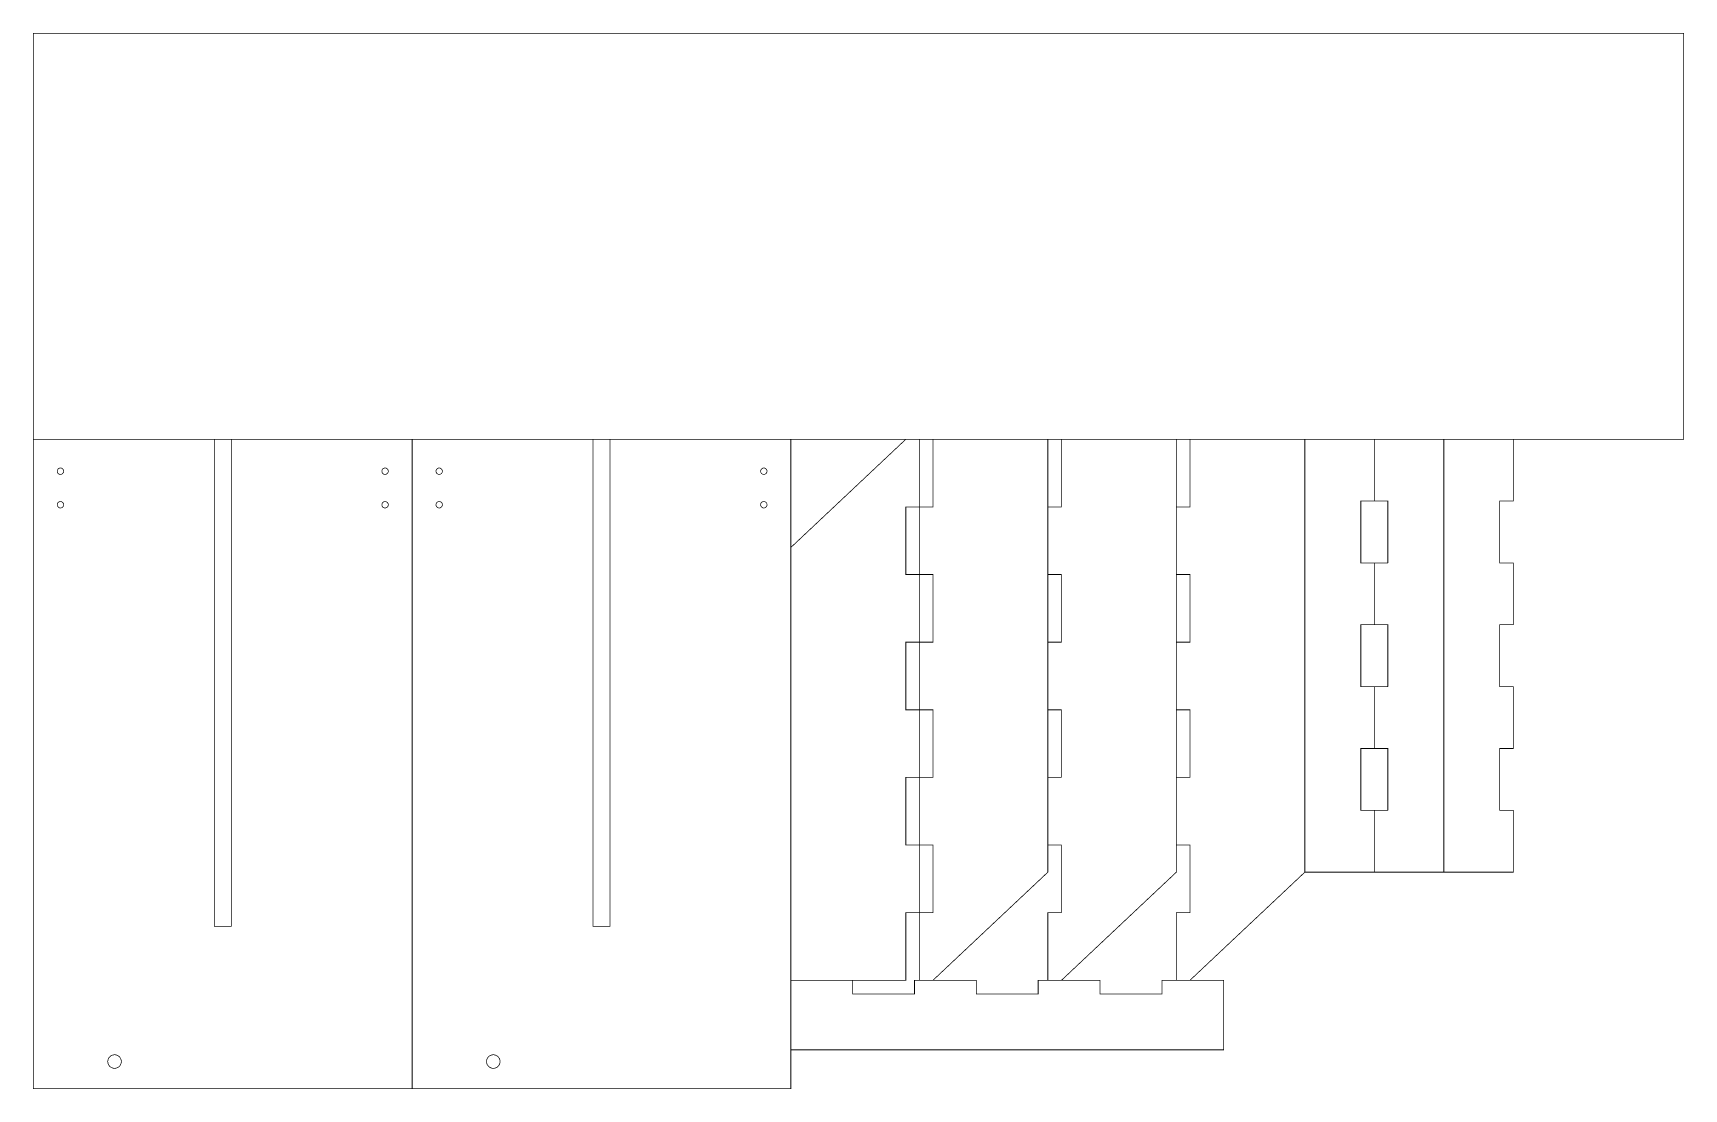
# Model space of a CAD drawing. Extents: x 0 to 775, y 0 to 496.
import ezdxf

# ---------------------------------------------------------------- set-up
doc = ezdxf.new("R2010")
doc.units = 0
doc.layers.get('0').update_dxf_attribs({"linetype": 'CONTINUOUS'})

msp = doc.modelspace()

# ---------------------------------------------------------------- linework, layer by layer
at = {"color": 0}
for points, const_width in [([(0.1764, 495.49), (774.878, 495.49), (774.878, 304.99), (0.1764, 304.99), (0.1764, 495.49)], 0.3528), ([(14.3764, 289.99), (14.3764, 289.951), (14.3686, 289.836), (14.346, 289.688), (14.309, 289.544), (14.2585, 289.406), (14.1954, 289.275), (14.1203, 289.151), (14.0339, 289.036), (13.9371, 288.929), (13.8305, 288.832), (13.7151, 288.746), (13.5914, 288.671), (13.4603, 288.608), (13.3224, 288.557), (13.1787, 288.521), (13.0297, 288.497), (12.9147, 288.49), (12.8764, 288.49), (12.8381, 288.49), (12.723, 288.497), (12.5741, 288.521), (12.4303, 288.557), (12.2925, 288.608), (12.1614, 288.671), (12.0377, 288.746), (11.9222, 288.832), (11.8157, 288.929), (11.7189, 289.036), (11.6325, 289.151), (11.5574, 289.275), (11.4943, 289.406), (11.4438, 289.544), (11.4068, 289.688), (11.3841, 289.836), (11.3764, 289.951), (11.3764, 289.99), (11.3764, 290.028), (11.3841, 290.143), (11.4068, 290.292), (11.4438, 290.436), (11.4943, 290.574), (11.5574, 290.706), (11.6325, 290.829), (11.7189, 290.944), (11.8157, 291.05), (11.9222, 291.147), (12.0377, 291.233), (12.1614, 291.308), (12.2925, 291.372), (12.4303, 291.422), (12.5741, 291.46), (12.723, 291.482), (12.8381, 291.49), (12.8764, 291.49), (12.9147, 291.49), (13.0297, 291.482), (13.1787, 291.46), (13.3224, 291.422), (13.4603, 291.372), (13.5914, 291.308), (13.7151, 291.233), (13.8305, 291.147), (13.9371, 291.05), (14.0339, 290.944), (14.1203, 290.829), (14.1954, 290.706), (14.2585, 290.574), (14.309, 290.436), (14.346, 290.292), (14.3686, 290.143), (14.3764, 290.028), (14.3764, 289.99)], 0.3333), ([(166.776, 289.99), (166.776, 289.951), (166.769, 289.836), (166.746, 289.688), (166.71, 289.544), (166.658, 289.406), (166.596, 289.275), (166.521, 289.151), (166.435, 289.036), (166.337, 288.929), (166.231, 288.832), (166.115, 288.746), (165.992, 288.671), (165.861, 288.608), (165.722, 288.557), (165.579, 288.521), (165.431, 288.497), (165.315, 288.49), (165.276, 288.49), (165.239, 288.49), (165.124, 288.497), (164.975, 288.521), (164.831, 288.557), (164.693, 288.608), (164.561, 288.671), (164.438, 288.746), (164.322, 288.832), (164.217, 288.929), (164.119, 289.036), (164.033, 289.151), (163.958, 289.275), (163.894, 289.406), (163.844, 289.544), (163.807, 289.688), (163.785, 289.836), (163.776, 289.951), (163.776, 289.99), (163.776, 290.028), (163.785, 290.143), (163.807, 290.292), (163.844, 290.436), (163.894, 290.574), (163.958, 290.706), (164.033, 290.829), (164.119, 290.944), (164.217, 291.05), (164.322, 291.147), (164.438, 291.233), (164.561, 291.308), (164.693, 291.372), (164.831, 291.422), (164.975, 291.46), (165.124, 291.482), (165.239, 291.49), (165.276, 291.49), (165.315, 291.49), (165.431, 291.482), (165.579, 291.46), (165.722, 291.422), (165.861, 291.372), (165.992, 291.308), (166.115, 291.233), (166.231, 291.147), (166.337, 291.05), (166.435, 290.944), (166.521, 290.829), (166.596, 290.706), (166.658, 290.574), (166.71, 290.436), (166.746, 290.292), (166.769, 290.143), (166.776, 290.028), (166.776, 289.99)], 0.3333), ([(192.176, 289.99), (192.176, 289.951), (192.169, 289.836), (192.146, 289.688), (192.11, 289.544), (192.058, 289.406), (191.996, 289.275), (191.921, 289.151), (191.835, 289.036), (191.737, 288.929), (191.631, 288.832), (191.515, 288.746), (191.392, 288.671), (191.261, 288.608), (191.122, 288.557), (190.979, 288.521), (190.831, 288.497), (190.715, 288.49), (190.676, 288.49), (190.639, 288.49), (190.524, 288.497), (190.375, 288.521), (190.231, 288.557), (190.093, 288.608), (189.961, 288.671), (189.837, 288.746), (189.722, 288.832), (189.617, 288.929), (189.519, 289.036), (189.433, 289.151), (189.358, 289.275), (189.294, 289.406), (189.244, 289.544), (189.207, 289.688), (189.185, 289.836), (189.176, 289.951), (189.176, 289.99), (189.176, 290.028), (189.185, 290.143), (189.207, 290.292), (189.244, 290.436), (189.294, 290.574), (189.358, 290.706), (189.433, 290.829), (189.519, 290.944), (189.617, 291.05), (189.722, 291.147), (189.837, 291.233), (189.961, 291.308), (190.093, 291.372), (190.231, 291.422), (190.375, 291.46), (190.524, 291.482), (190.639, 291.49), (190.676, 291.49), (190.715, 291.49), (190.831, 291.482), (190.979, 291.46), (191.122, 291.422), (191.261, 291.372), (191.392, 291.308), (191.515, 291.233), (191.631, 291.147), (191.737, 291.05), (191.835, 290.944), (191.921, 290.829), (191.996, 290.706), (192.058, 290.574), (192.11, 290.436), (192.146, 290.292), (192.169, 290.143), (192.176, 290.028), (192.176, 289.99)], 0.3333), ([(344.576, 289.99), (344.576, 289.951), (344.569, 289.836), (344.546, 289.688), (344.51, 289.544), (344.46, 289.406), (344.396, 289.275), (344.321, 289.151), (344.235, 289.036), (344.138, 288.929), (344.031, 288.832), (343.915, 288.746), (343.792, 288.671), (343.661, 288.608), (343.524, 288.557), (343.379, 288.521), (343.231, 288.497), (343.115, 288.49), (343.076, 288.49), (343.039, 288.49), (342.924, 288.497), (342.775, 288.521), (342.631, 288.557), (342.493, 288.608), (342.362, 288.671), (342.239, 288.746), (342.122, 288.832), (342.017, 288.929), (341.919, 289.036), (341.833, 289.151), (341.758, 289.275), (341.694, 289.406), (341.644, 289.544), (341.607, 289.688), (341.585, 289.836), (341.576, 289.951), (341.576, 289.99), (341.576, 290.028), (341.585, 290.143), (341.607, 290.292), (341.644, 290.436), (341.694, 290.574), (341.758, 290.706), (341.833, 290.829), (341.919, 290.944), (342.017, 291.05), (342.122, 291.147), (342.239, 291.233), (342.362, 291.308), (342.493, 291.372), (342.631, 291.422), (342.775, 291.46), (342.924, 291.482), (343.039, 291.49), (343.076, 291.49), (343.115, 291.49), (343.231, 291.482), (343.379, 291.46), (343.524, 291.422), (343.661, 291.372), (343.792, 291.308), (343.915, 291.233), (344.031, 291.147), (344.138, 291.05), (344.235, 290.944), (344.321, 290.829), (344.396, 290.706), (344.46, 290.574), (344.51, 290.436), (344.546, 290.292), (344.569, 290.143), (344.576, 290.028), (344.576, 289.99)], 0.3333), ([(14.3764, 274.24), (14.3764, 274.201), (14.3686, 274.086), (14.346, 273.938), (14.309, 273.794), (14.2585, 273.656), (14.1954, 273.525), (14.1203, 273.401), (14.0339, 273.286), (13.9371, 273.179), (13.8305, 273.082), (13.7151, 272.996), (13.5914, 272.921), (13.4603, 272.858), (13.3224, 272.807), (13.1787, 272.771), (13.0297, 272.747), (12.9147, 272.74), (12.8764, 272.74), (12.8381, 272.74), (12.723, 272.747), (12.5741, 272.771), (12.4303, 272.807), (12.2925, 272.858), (12.1614, 272.921), (12.0377, 272.996), (11.9222, 273.082), (11.8157, 273.179), (11.7189, 273.286), (11.6325, 273.401), (11.5574, 273.525), (11.4943, 273.656), (11.4438, 273.794), (11.4068, 273.938), (11.3841, 274.086), (11.3764, 274.201), (11.3764, 274.24), (11.3764, 274.278), (11.3841, 274.393), (11.4068, 274.542), (11.4438, 274.686), (11.4943, 274.824), (11.5574, 274.956), (11.6325, 275.079), (11.7189, 275.194), (11.8157, 275.3), (11.9222, 275.397), (12.0377, 275.483), (12.1614, 275.558), (12.2925, 275.622), (12.4303, 275.672), (12.5741, 275.71), (12.723, 275.732), (12.8381, 275.74), (12.8764, 275.74), (12.9147, 275.74), (13.0297, 275.732), (13.1787, 275.71), (13.3224, 275.672), (13.4603, 275.622), (13.5914, 275.558), (13.7151, 275.483), (13.8305, 275.397), (13.9371, 275.3), (14.0339, 275.194), (14.1203, 275.079), (14.1954, 274.956), (14.2585, 274.824), (14.309, 274.686), (14.346, 274.542), (14.3686, 274.393), (14.3764, 274.278), (14.3764, 274.24)], 0.3333), ([(166.776, 274.24), (166.776, 274.201), (166.769, 274.086), (166.746, 273.938), (166.71, 273.794), (166.658, 273.656), (166.596, 273.525), (166.521, 273.401), (166.435, 273.286), (166.337, 273.179), (166.231, 273.082), (166.115, 272.996), (165.992, 272.921), (165.861, 272.858), (165.722, 272.807), (165.579, 272.771), (165.431, 272.747), (165.315, 272.74), (165.276, 272.74), (165.239, 272.74), (165.124, 272.747), (164.975, 272.771), (164.831, 272.807), (164.693, 272.858), (164.561, 272.921), (164.438, 272.996), (164.322, 273.082), (164.217, 273.179), (164.119, 273.286), (164.033, 273.401), (163.958, 273.525), (163.894, 273.656), (163.844, 273.794), (163.807, 273.938), (163.785, 274.086), (163.776, 274.201), (163.776, 274.24), (163.776, 274.278), (163.785, 274.393), (163.807, 274.542), (163.844, 274.686), (163.894, 274.824), (163.958, 274.956), (164.033, 275.079), (164.119, 275.194), (164.217, 275.3), (164.322, 275.397), (164.438, 275.483), (164.561, 275.558), (164.693, 275.622), (164.831, 275.672), (164.975, 275.71), (165.124, 275.732), (165.239, 275.74), (165.276, 275.74), (165.315, 275.74), (165.431, 275.732), (165.579, 275.71), (165.722, 275.672), (165.861, 275.622), (165.992, 275.558), (166.115, 275.483), (166.231, 275.397), (166.337, 275.3), (166.435, 275.194), (166.521, 275.079), (166.596, 274.956), (166.658, 274.824), (166.71, 274.686), (166.746, 274.542), (166.769, 274.393), (166.776, 274.278), (166.776, 274.24)], 0.3333), ([(192.176, 274.24), (192.176, 274.201), (192.169, 274.086), (192.146, 273.938), (192.11, 273.794), (192.058, 273.656), (191.996, 273.525), (191.921, 273.401), (191.835, 273.286), (191.737, 273.179), (191.631, 273.082), (191.515, 272.996), (191.392, 272.921), (191.261, 272.858), (191.122, 272.807), (190.979, 272.771), (190.831, 272.747), (190.715, 272.74), (190.676, 272.74), (190.639, 272.74), (190.524, 272.747), (190.375, 272.771), (190.231, 272.807), (190.093, 272.858), (189.961, 272.921), (189.837, 272.996), (189.722, 273.082), (189.617, 273.179), (189.519, 273.286), (189.433, 273.401), (189.358, 273.525), (189.294, 273.656), (189.244, 273.794), (189.207, 273.938), (189.185, 274.086), (189.176, 274.201), (189.176, 274.24), (189.176, 274.278), (189.185, 274.393), (189.207, 274.542), (189.244, 274.686), (189.294, 274.824), (189.358, 274.956), (189.433, 275.079), (189.519, 275.194), (189.617, 275.3), (189.722, 275.397), (189.837, 275.483), (189.961, 275.558), (190.093, 275.622), (190.231, 275.672), (190.375, 275.71), (190.524, 275.732), (190.639, 275.74), (190.676, 275.74), (190.715, 275.74), (190.831, 275.732), (190.979, 275.71), (191.122, 275.672), (191.261, 275.622), (191.392, 275.558), (191.515, 275.483), (191.631, 275.397), (191.737, 275.3), (191.835, 275.194), (191.921, 275.079), (191.996, 274.956), (192.058, 274.824), (192.11, 274.686), (192.146, 274.542), (192.169, 274.393), (192.176, 274.278), (192.176, 274.24)], 0.3333), ([(344.576, 274.24), (344.576, 274.201), (344.569, 274.086), (344.546, 273.938), (344.51, 273.794), (344.46, 273.656), (344.396, 273.525), (344.321, 273.401), (344.235, 273.286), (344.138, 273.179), (344.031, 273.082), (343.915, 272.996), (343.792, 272.921), (343.661, 272.858), (343.524, 272.807), (343.379, 272.771), (343.231, 272.747), (343.115, 272.74), (343.076, 272.74), (343.039, 272.74), (342.924, 272.747), (342.775, 272.771), (342.631, 272.807), (342.493, 272.858), (342.362, 272.921), (342.239, 272.996), (342.122, 273.082), (342.017, 273.179), (341.919, 273.286), (341.833, 273.401), (341.758, 273.525), (341.694, 273.656), (341.644, 273.794), (341.607, 273.938), (341.585, 274.086), (341.576, 274.201), (341.576, 274.24), (341.576, 274.278), (341.585, 274.393), (341.607, 274.542), (341.644, 274.686), (341.694, 274.824), (341.758, 274.956), (341.833, 275.079), (341.919, 275.194), (342.017, 275.3), (342.122, 275.397), (342.239, 275.483), (342.362, 275.558), (342.493, 275.622), (342.631, 275.672), (342.775, 275.71), (342.924, 275.732), (343.039, 275.74), (343.076, 275.74), (343.115, 275.74), (343.231, 275.732), (343.379, 275.71), (343.524, 275.672), (343.661, 275.622), (343.792, 275.558), (343.915, 275.483), (344.031, 275.397), (344.138, 275.3), (344.235, 275.194), (344.321, 275.079), (344.396, 274.956), (344.46, 274.824), (344.51, 274.686), (344.546, 274.542), (344.569, 274.393), (344.576, 274.278), (344.576, 274.24)], 0.3333), ([(41.4514, 12.8895), (41.4514, 12.8084), (41.435, 12.5649), (41.3869, 12.2497), (41.3086, 11.9454), (41.2019, 11.6537), (41.0682, 11.3761), (40.9092, 11.1144), (40.7264, 10.87), (40.5215, 10.6445), (40.296, 10.4396), (40.0515, 10.2568), (39.7899, 10.0978), (39.5122, 9.964), (39.2206, 9.8573), (38.9162, 9.779), (38.6011, 9.731), (38.3576, 9.7145), (38.2765, 9.7145), (38.1953, 9.7145), (37.9518, 9.731), (37.6365, 9.779), (37.3324, 9.8573), (37.0406, 9.964), (36.7631, 10.0978), (36.5013, 10.2568), (36.2568, 10.4396), (36.0314, 10.6445), (35.8264, 10.87), (35.6436, 11.1144), (35.4846, 11.3761), (35.351, 11.6537), (35.2442, 11.9454), (35.166, 12.2497), (35.1178, 12.5649), (35.1014, 12.8084), (35.1014, 12.8895), (35.1014, 12.9707), (35.1178, 13.2142), (35.166, 13.5294), (35.2442, 13.8337), (35.351, 14.1254), (35.4846, 14.4029), (35.6436, 14.6647), (35.8264, 14.9092), (36.0314, 15.1346), (36.2568, 15.3396), (36.5013, 15.5224), (36.7631, 15.6813), (37.0406, 15.815), (37.3324, 15.9218), (37.6365, 16), (37.9518, 16.0481), (38.1953, 16.0644), (38.2765, 16.0644), (38.3576, 16.0644), (38.6011, 16.0481), (38.9162, 16), (39.2206, 15.9218), (39.5122, 15.815), (39.7899, 15.6813), (40.0515, 15.5224), (40.296, 15.3396), (40.5215, 15.1346), (40.7264, 14.9092), (40.9092, 14.6647), (41.0682, 14.4029), (41.2019, 14.1254), (41.3086, 13.8337), (41.3869, 13.5294), (41.435, 13.2142), (41.4514, 12.9707), (41.4514, 12.8895)], 0.3333), ([(219.251, 12.8895), (219.251, 12.8084), (219.235, 12.5649), (219.188, 12.2497), (219.108, 11.9454), (219.003, 11.6537), (218.868, 11.3761), (218.71, 11.1144), (218.526, 10.87), (218.322, 10.6445), (218.096, 10.4396), (217.851, 10.2568), (217.59, 10.0978), (217.313, 9.964), (217.021, 9.8573), (216.717, 9.779), (216.401, 9.731), (216.158, 9.7145), (216.076, 9.7145), (215.996, 9.7145), (215.751, 9.731), (215.438, 9.779), (215.132, 9.8573), (214.84, 9.964), (214.564, 10.0978), (214.301, 10.2568), (214.057, 10.4396), (213.832, 10.6445), (213.626, 10.87), (213.444, 11.1144), (213.285, 11.3761), (213.151, 11.6537), (213.044, 11.9454), (212.967, 12.2497), (212.918, 12.5649), (212.901, 12.8084), (212.901, 12.8895), (212.901, 12.9707), (212.918, 13.2142), (212.967, 13.5294), (213.044, 13.8337), (213.151, 14.1254), (213.285, 14.4029), (213.444, 14.6647), (213.626, 14.9092), (213.832, 15.1346), (214.057, 15.3396), (214.301, 15.5224), (214.564, 15.6813), (214.84, 15.815), (215.132, 15.9218), (215.438, 16), (215.751, 16.0481), (215.996, 16.0644), (216.076, 16.0644), (216.158, 16.0644), (216.401, 16.0481), (216.717, 16), (217.021, 15.9218), (217.313, 15.815), (217.59, 15.6813), (217.851, 15.5224), (218.096, 15.3396), (218.322, 15.1346), (218.526, 14.9092), (218.71, 14.6647), (218.868, 14.4029), (219.003, 14.1254), (219.108, 13.8337), (219.188, 13.5294), (219.235, 13.2142), (219.251, 12.9707), (219.251, 12.8895)], 0.3333)]:
    msp.add_lwpolyline(points, close=True, dxfattribs=dict(at, const_width=const_width))
at = {"color": 0, "const_width": 0.3528}
for points in [[(0.1764, 304.99), (0.1764, 0.1895), (177.976, 0.1895), (177.976, 304.99)], [(93.0453, 304.99), (93.0453, 76.3896), (85.1078, 76.3896), (85.1078, 304.99)], [(177.976, 0.1895), (355.776, 0.1895), (355.776, 304.99)], [(270.846, 304.99), (270.846, 76.3896), (262.908, 76.3896), (262.908, 304.99)], [(355.776, 254.19), (409.751, 304.99), (416.101, 304.99), (416.101, 241.49)], [(422.451, 304.99), (422.451, 273.24), (416.101, 273.24)], [(422.451, 50.9896), (476.428, 101.79), (476.428, 304.99)], [(482.778, 304.99), (482.778, 273.24), (476.428, 273.24)], [(482.778, 50.9896), (536.753, 101.79), (536.753, 304.99)], [(543.103, 304.99), (543.103, 273.24), (536.753, 273.24)], [(543.103, 50.9896), (597.078, 101.79), (597.078, 304.99)], [(629.688, 304.99), (629.688, 275.961), (623.338, 275.961), (623.338, 246.933), (636.037, 246.933)], [(629.688, 101.79), (662.297, 101.79), (662.297, 304.99)], [(694.907, 304.99), (694.907, 275.961), (688.557, 275.961), (688.557, 246.933), (694.907, 246.933), (694.907, 217.904), (688.557, 217.904), (688.557, 188.875), (694.907, 188.875), (694.907, 159.847), (688.557, 159.847), (688.557, 130.818), (694.907, 130.818), (694.907, 101.79), (662.297, 101.79)], [(416.101, 273.24), (409.751, 273.24), (409.751, 241.49), (416.101, 241.49), (416.101, 177.99)], [(629.688, 275.961), (636.037, 275.961), (636.037, 246.933)], [(416.101, 241.49), (422.451, 241.49), (422.451, 209.74), (416.101, 209.74)], [(476.428, 241.49), (482.778, 241.49), (482.778, 209.74), (476.428, 209.74)], [(536.753, 241.49), (543.103, 241.49), (543.103, 209.74), (536.753, 209.74)], [(629.688, 246.933), (629.688, 217.904), (623.338, 217.904), (623.338, 188.875), (636.037, 188.875)], [(629.688, 217.904), (636.037, 217.904), (636.037, 188.875)], [(416.101, 209.74), (409.751, 209.74), (409.751, 177.99), (416.101, 177.99), (416.101, 114.49)], [(629.688, 188.875), (629.688, 159.847), (623.338, 159.847), (623.338, 130.818), (636.037, 130.818)], [(416.101, 146.24), (422.451, 146.24), (422.451, 177.99), (416.101, 177.99)], [(476.428, 146.24), (482.778, 146.24), (482.778, 177.99), (476.428, 177.99)], [(536.753, 146.24), (543.103, 146.24), (543.103, 177.99), (536.753, 177.99)], [(629.688, 159.847), (636.037, 159.847), (636.037, 130.818)], [(416.101, 146.24), (409.751, 146.24), (409.751, 114.49), (416.101, 114.49), (416.101, 50.9896)], [(629.688, 130.818), (629.688, 101.79), (597.078, 101.79)], [(416.101, 114.49), (422.451, 114.49), (422.451, 82.7396), (416.101, 82.7396)], [(476.428, 114.49), (482.778, 114.49), (482.778, 82.7396), (476.428, 82.7396), (476.428, 50.9896)], [(536.753, 114.49), (543.103, 114.49), (543.103, 82.7396), (536.753, 82.7396), (536.753, 50.9896)], [(416.101, 82.7396), (409.751, 82.7396), (409.751, 50.9896), (355.776, 50.9896)], [(384.806, 50.9896), (384.806, 44.6396), (413.835, 44.6396), (413.835, 50.9896), (442.862, 50.9896), (442.862, 44.6396), (471.892, 44.6396), (471.892, 50.9896), (500.919, 50.9896), (500.919, 44.6396), (529.949, 44.6396), (529.949, 50.9896), (558.978, 50.9896), (558.978, 18.3794), (355.776, 18.3794)]]:
    msp.add_lwpolyline(points, dxfattribs=at)

doc.saveas('drawing.dxf')
